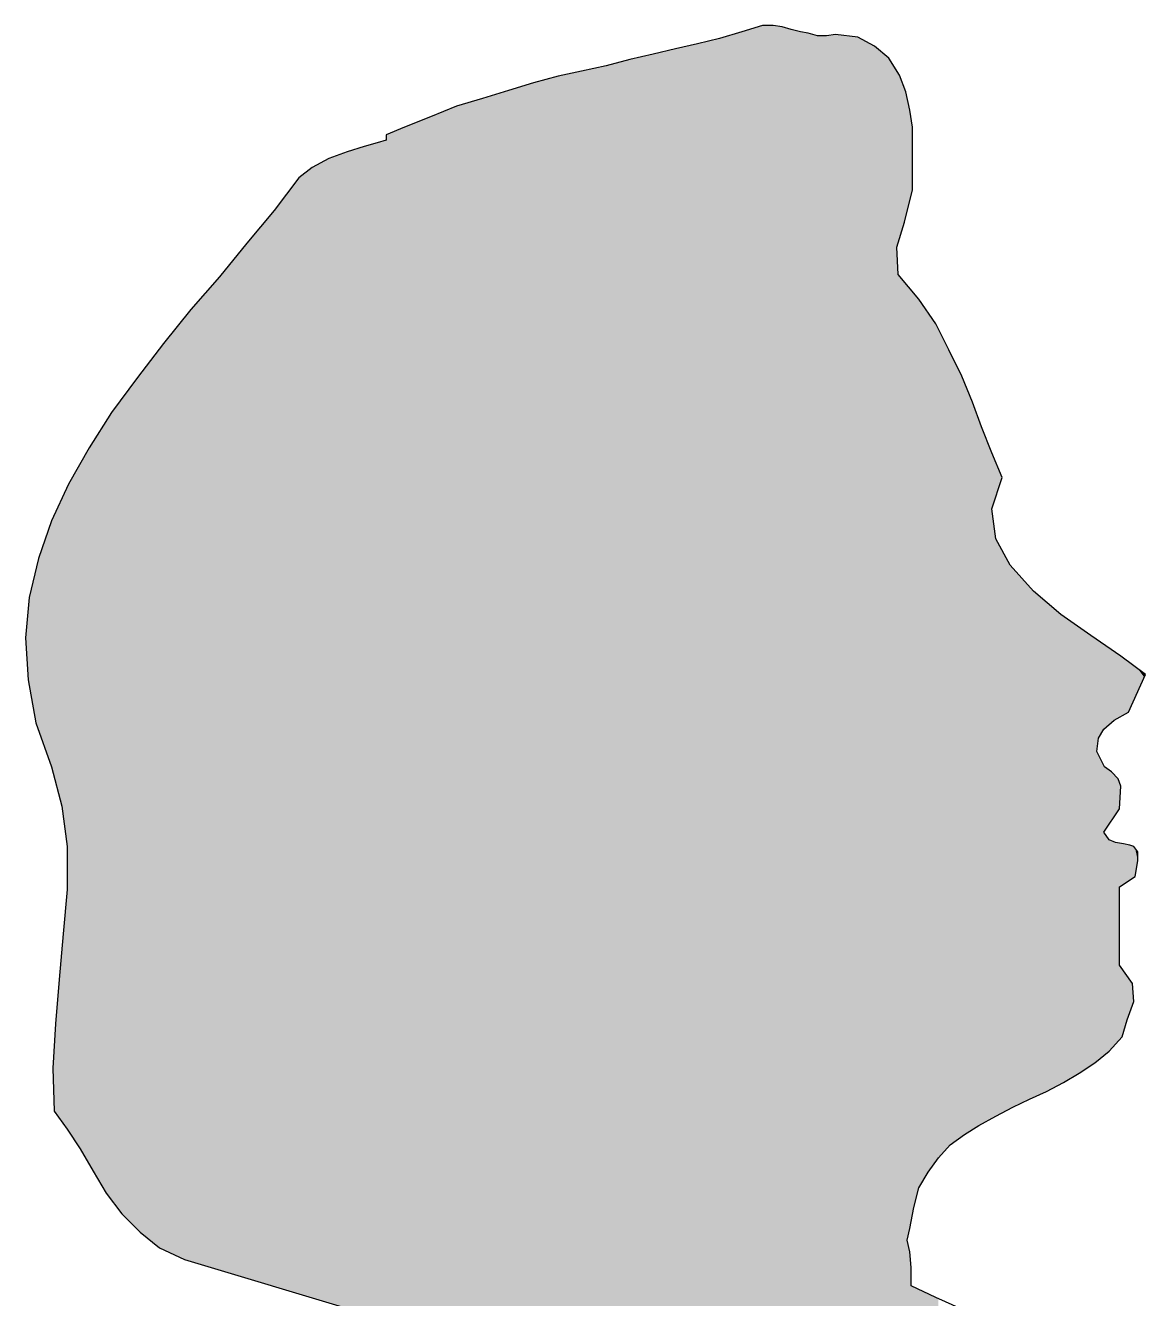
# Model space of a CAD drawing. Extents: x -37 to 71, y -8 to 172.
# Drawn here: x -26.48 to 0.57, y 122.1 to 152.83 of the extents above; entities that cross this region are included whole.
import ezdxf

# ---------------------------------------------------------------- set-up
doc = ezdxf.new("R2010")
doc.units = 0
doc.layers.get('0').update_dxf_attribs({"linetype": 'CONTINUOUS'})

# ---------------------------------------------------------------- blocks, each defined once
blk = doc.blocks.new('*U1')
for points in [[(-9.058, 23.572), (-9.185, 152.669), (-9.058, 152.709)], [(-8.964, 23.84), (-9.058, 152.709), (-8.964, 152.738)], [(-9.058, 23.572), (-9.058, 152.709), (-8.964, 23.84)], [(-8.838, 24.14), (-8.964, 152.738), (-8.838, 152.778)], [(-8.964, 23.84), (-8.964, 152.738), (-8.838, 24.14)], [(-8.681, 24.513), (-8.838, 152.778), (-8.681, 152.827)], [(-8.838, 24.14), (-8.838, 152.778), (-8.681, 24.513)], [(-8.681, 24.513), (-8.681, 152.827), (-8.65, 24.587)], [(-8.65, 24.587), (-8.681, 152.827), (-8.65, 152.827)], [(-8.65, 24.587), (-8.65, 152.827), (-8.429, 25.11)], [(-8.429, 25.11), (-8.65, 152.827), (-8.429, 152.827)], [(-8.429, 25.11), (-8.429, 152.827), (-8.272, 25.484)], [(-8.272, 25.484), (-8.429, 152.827), (-8.272, 152.804)], [(-8.272, 25.484), (-8.272, 152.804), (-8.209, 25.634)], [(-8.209, 25.634), (-8.272, 152.804), (-8.209, 152.794)], [(-8.209, 25.634), (-8.209, 152.794), (-7.989, 26.067)], [(-7.989, 26.067), (-8.209, 152.794), (-7.989, 152.733)], [(-7.989, 26.067), (-7.989, 152.733), (-7.864, 26.312)], [(-7.864, 26.312), (-7.989, 152.733), (-7.864, 152.697)], [(-10.128, 20.192), (-10.222, 152.394), (-10.128, 152.416)], [(-9.845, 21.172), (-10.128, 152.416), (-9.845, 152.482)], [(-10.128, 20.192), (-10.128, 152.416), (-9.845, 21.172)], [(-9.719, 21.61), (-9.845, 152.482), (-9.719, 152.512)], [(-9.845, 21.172), (-9.845, 152.482), (-9.719, 21.61)], [(-9.593, 22.048), (-9.719, 152.512), (-9.593, 152.549)], [(-9.719, 21.61), (-9.719, 152.512), (-9.593, 22.048)], [(-9.436, 22.496), (-9.593, 152.549), (-9.436, 152.596)], [(-9.593, 22.048), (-9.593, 152.549), (-9.436, 22.496)], [(-9.373, 22.676), (-9.436, 152.596), (-9.373, 152.614)], [(-9.436, 22.496), (-9.436, 152.596), (-9.373, 22.676)], [(-9.185, 23.212), (-9.373, 152.614), (-9.185, 152.669)], [(-9.373, 22.676), (-9.373, 152.614), (-9.185, 23.212)], [(-9.185, 23.212), (-9.185, 152.669), (-9.058, 23.572)], [(-7.864, 26.312), (-7.864, 152.697), (-7.768, 26.499)], [(-7.768, 26.499), (-7.864, 152.697), (-7.768, 152.669)], [(-7.768, 26.499), (-7.768, 152.669), (-7.707, 26.621)], [(-7.707, 26.621), (-7.768, 152.669), (-7.707, 152.659)], [(-7.707, 26.621), (-7.707, 152.659), (-7.58, 26.869)], [(-7.58, 26.869), (-7.707, 152.659), (-7.58, 152.637)], [(-7.58, 26.869), (-7.58, 152.637), (-7.486, 27.054)], [(-7.486, 27.054), (-7.58, 152.637), (-7.486, 152.611)], [(-7.486, 27.054), (-7.486, 152.611), (-7.36, 27.302)], [(-7.36, 27.302), (-7.486, 152.611), (-7.36, 152.575)], [(-7.36, 27.302), (-7.36, 152.575), (-7.329, 27.363)], [(-7.329, 27.363), (-7.36, 152.575), (-7.329, 152.575)], [(-7.329, 27.363), (-7.329, 152.575), (-7.14, 27.38)], [(-7.14, 27.38), (-7.329, 152.575), (-7.14, 152.575)], [(-7.109, 27.383), (-7.14, 152.575), (-7.109, 152.58)], [(-7.14, 27.38), (-7.14, 152.575), (-7.109, 27.383)], [(-6.982, 27.395), (-7.109, 152.58), (-6.982, 152.597)], [(-7.109, 27.383), (-7.109, 152.58), (-6.982, 27.395)], [(-6.919, 27.401), (-6.982, 152.597), (-6.919, 152.606)], [(-6.982, 27.395), (-6.982, 152.597), (-6.919, 27.401)], [(-6.919, 27.401), (-6.919, 152.606), (-6.731, 27.418)], [(-6.731, 27.418), (-6.919, 152.606), (-6.731, 152.584)], [(-6.731, 27.418), (-6.731, 152.584), (-6.637, 27.426)], [(-6.637, 27.426), (-6.731, 152.584), (-6.637, 152.573)], [(-6.637, 27.426), (-6.637, 152.573), (-6.511, 27.449)], [(-6.511, 27.449), (-6.637, 152.573), (-6.511, 152.558)], [(-6.511, 27.449), (-6.511, 152.558), (-6.385, 27.472)], [(-6.385, 27.472), (-6.511, 152.558), (-6.385, 152.543)], [(-6.385, 27.472), (-6.385, 152.543), (-6.354, 27.478)], [(-6.354, 27.478), (-6.385, 152.543), (-6.354, 152.526)], [(-6.354, 27.478), (-6.354, 152.526), (-6.291, 27.489)], [(-6.291, 27.489), (-6.354, 152.526), (-6.291, 152.492)], [(-6.291, 27.489), (-6.291, 152.492), (-5.976, 27.489)], [(-5.976, 27.489), (-6.291, 152.492), (-5.976, 152.323)], [(-11.417, 14.657), (-11.638, 152.065), (-11.417, 152.114)], [(-11.387, 14.797), (-11.417, 152.114), (-11.387, 152.121)], [(-11.417, 14.657), (-11.417, 152.114), (-11.387, 14.797)], [(-11.354, 14.944), (-11.387, 152.121), (-11.354, 152.128)], [(-11.387, 14.797), (-11.387, 152.121), (-11.354, 14.944)], [(-11.323, 15.084), (-11.354, 152.128), (-11.323, 152.135)], [(-11.354, 14.944), (-11.354, 152.128), (-11.323, 15.084)], [(-11.103, 16.085), (-11.323, 152.135), (-11.103, 152.186)], [(-11.323, 15.084), (-11.323, 152.135), (-11.103, 16.085)], [(-11.009, 16.512), (-11.103, 152.186), (-11.009, 152.208)], [(-11.103, 16.085), (-11.103, 152.186), (-11.009, 16.512)], [(-10.977, 16.658), (-11.009, 152.208), (-10.977, 152.216)], [(-11.009, 16.512), (-11.009, 152.208), (-10.977, 16.658)], [(-10.789, 17.51), (-10.977, 152.216), (-10.789, 152.26)], [(-10.977, 16.658), (-10.977, 152.216), (-10.789, 17.51)], [(-10.726, 17.796), (-10.789, 152.26), (-10.726, 152.275)], [(-10.789, 17.51), (-10.789, 152.26), (-10.726, 17.796)], [(-10.599, 18.368), (-10.726, 152.275), (-10.599, 152.304)], [(-10.726, 17.796), (-10.726, 152.275), (-10.599, 18.368)], [(-10.317, 19.46), (-10.599, 152.304), (-10.317, 152.371)], [(-10.599, 18.368), (-10.599, 152.304), (-10.317, 19.46)], [(-10.254, 19.704), (-10.317, 152.371), (-10.254, 152.386)], [(-10.317, 19.46), (-10.317, 152.371), (-10.254, 19.704)], [(-10.222, 19.828), (-10.254, 152.386), (-10.222, 152.394)], [(-10.254, 19.704), (-10.254, 152.386), (-10.222, 19.828)], [(-10.222, 19.828), (-10.222, 152.394), (-10.128, 20.192)], [(-5.976, 27.489), (-5.976, 152.323), (-5.945, 27.489)], [(-5.945, 27.489), (-5.976, 152.323), (-5.945, 152.298)], [(-5.945, 27.489), (-5.945, 152.298), (-5.913, 27.492)], [(-5.913, 27.492), (-5.945, 152.298), (-5.913, 152.271)], [(-5.913, 27.492), (-5.913, 152.271), (-5.725, 27.507)], [(-5.725, 27.507), (-5.913, 152.271), (-5.725, 152.118)], [(-5.725, 27.507), (-5.725, 152.118), (-5.631, 27.515)], [(-5.631, 27.515), (-5.725, 152.118), (-5.631, 152.041)], [(-12.644, 1.069), (-12.991, 151.738), (-12.644, 151.811)], [(-12.456, 1.445), (-12.644, 151.811), (-12.456, 151.851)], [(-12.644, 1.069), (-12.644, 151.811), (-12.456, 1.445)], [(-12.361, 1.635), (-12.456, 151.851), (-12.361, 151.878)], [(-12.456, 1.445), (-12.456, 151.851), (-12.361, 1.635)], [(-12.046, 1.509), (-12.361, 151.878), (-12.046, 151.965)], [(-12.361, 1.635), (-12.361, 151.878), (-12.046, 1.509)], [(-11.889, 1.452), (-12.046, 151.965), (-11.889, 152.008)], [(-12.046, 1.509), (-12.046, 151.965), (-11.889, 1.452)], [(-11.795, 1.418), (-11.889, 152.008), (-11.795, 152.029)], [(-11.889, 1.452), (-11.889, 152.008), (-11.795, 1.418)], [(-11.701, 13.287), (-11.795, 152.029), (-11.701, 152.05)], [(-11.795, 12.832), (-11.795, 152.029), (-11.701, 13.287)], [(-11.638, 13.592), (-11.701, 152.05), (-11.638, 152.065)], [(-11.701, 13.287), (-11.701, 152.05), (-11.638, 13.592)], [(-11.638, 13.592), (-11.638, 152.065), (-11.417, 14.657)], [(-5.631, 27.515), (-5.631, 152.041), (-5.568, 27.52)], [(-5.568, 27.52), (-5.631, 152.041), (-5.568, 151.938)], [(-5.568, 27.52), (-5.568, 151.938), (-5.441, 27.531)], [(-5.441, 27.531), (-5.568, 151.938), (-5.441, 151.733)], [(-13.777, 0.754), (-14.217, 151.443), (-13.777, 151.559)], [(-13.62, 0.73), (-13.777, 151.559), (-13.62, 151.6)], [(-13.777, 0.754), (-13.777, 151.559), (-13.62, 0.73)], [(-13.367, 0.692), (-13.62, 151.6), (-13.367, 151.656)], [(-13.62, 0.73), (-13.62, 151.6), (-13.367, 0.692)], [(-13.053, 0.771), (-13.367, 151.656), (-13.053, 151.725)], [(-13.367, 0.692), (-13.367, 151.656), (-13.053, 0.771)], [(-12.991, 0.786), (-13.053, 151.725), (-12.991, 151.738)], [(-13.053, 0.771), (-13.053, 151.725), (-12.991, 0.786)], [(-12.991, 0.786), (-12.991, 151.738), (-12.644, 1.069)], [(-5.441, 147.479), (-5.441, 151.733), (-5.41, 147.578)], [(-5.41, 147.578), (-5.441, 151.733), (-5.41, 151.683)], [(-5.41, 147.578), (-5.41, 151.683), (-5.378, 147.68)], [(-5.378, 147.68), (-5.41, 151.683), (-5.378, 151.631)], [(-5.378, 147.68), (-5.378, 151.631), (-5.284, 147.979)], [(-5.284, 147.979), (-5.378, 151.631), (-5.284, 151.386)], [(-15.067, 1.131), (-15.443, 151.065), (-15.067, 151.178)], [(-14.814, 1.06), (-15.067, 151.178), (-14.814, 151.253)], [(-15.067, 1.131), (-15.067, 151.178), (-14.814, 1.06)], [(-14.626, 1.006), (-14.814, 151.253), (-14.626, 151.313)], [(-14.814, 1.06), (-14.814, 151.253), (-14.626, 1.006)], [(-14.217, 0.88), (-14.626, 151.313), (-14.217, 151.443)], [(-14.626, 1.006), (-14.626, 151.313), (-14.217, 0.88)], [(-14.217, 0.88), (-14.217, 151.443), (-13.777, 0.754)], [(-5.284, 147.979), (-5.284, 151.386), (-5.253, 148.077)], [(-5.253, 148.077), (-5.284, 151.386), (-5.253, 151.306)], [(-5.253, 148.077), (-5.253, 151.306), (-5.221, 148.211)], [(-5.221, 148.211), (-5.253, 151.306), (-5.221, 151.222)], [(-5.221, 148.211), (-5.221, 151.222), (-5.19, 148.339)], [(-5.19, 148.339), (-5.221, 151.222), (-5.19, 151.078)], [(-16.073, 1.084), (-16.293, 150.788), (-16.073, 150.876)], [(-15.883, 1.069), (-16.073, 150.876), (-15.883, 150.933)], [(-16.073, 1.084), (-16.073, 150.876), (-15.883, 1.069)], [(-15.475, 1.1), (-15.883, 150.933), (-15.475, 151.056)], [(-15.883, 1.069), (-15.883, 150.933), (-15.475, 1.1)], [(-15.443, 1.103), (-15.475, 151.056), (-15.443, 151.065)], [(-15.475, 1.1), (-15.475, 151.056), (-15.443, 1.103)], [(-15.443, 1.103), (-15.443, 151.065), (-15.067, 1.131)], [(-5.19, 148.339), (-5.19, 151.078), (-5.127, 148.601)], [(-5.127, 148.601), (-5.19, 151.078), (-5.127, 150.782)], [(-16.796, 21.262), (-17.047, 150.487), (-16.796, 150.587)], [(-16.702, 1.172), (-16.796, 150.587), (-16.702, 150.625)], [(-16.796, 1.195), (-16.796, 150.587), (-16.702, 1.172)], [(-16.669, 1.164), (-16.702, 150.625), (-16.669, 150.637)], [(-16.702, 1.172), (-16.702, 150.625), (-16.669, 1.164)], [(-16.293, 1.1), (-16.669, 150.637), (-16.293, 150.788)], [(-16.669, 1.164), (-16.669, 150.637), (-16.293, 1.1)], [(-16.293, 1.1), (-16.293, 150.788), (-16.073, 1.084)], [(-5.127, 148.601), (-5.127, 150.782), (-5.096, 148.73)], [(-5.096, 148.73), (-5.127, 150.782), (-5.096, 150.582)], [(-5.096, 148.73), (-5.096, 150.582), (-5.064, 148.863)], [(-5.064, 148.863), (-5.096, 150.582), (-5.064, 150.373)], [(-17.582, 21.175), (-17.771, 150.184), (-17.582, 150.266)], [(-17.551, 21.199), (-17.582, 150.266), (-17.551, 150.279)], [(-17.582, 21.175), (-17.582, 150.266), (-17.551, 21.199)], [(-17.457, 21.269), (-17.551, 150.279), (-17.457, 150.319)], [(-17.551, 21.199), (-17.551, 150.279), (-17.457, 21.269)], [(-17.425, 21.293), (-17.457, 150.319), (-17.425, 150.333)], [(-17.457, 21.269), (-17.457, 150.319), (-17.425, 21.293)], [(-17.33, 21.364), (-17.425, 150.333), (-17.33, 150.373)], [(-17.425, 21.293), (-17.425, 150.333), (-17.33, 21.364)], [(-17.3, 21.387), (-17.33, 150.373), (-17.3, 150.386)], [(-17.33, 21.364), (-17.33, 150.373), (-17.3, 21.387)], [(-17.204, 21.459), (-17.3, 150.386), (-17.204, 150.424)], [(-17.3, 21.387), (-17.3, 150.386), (-17.204, 21.459)], [(-17.173, 21.482), (-17.204, 150.424), (-17.173, 150.436)], [(-17.204, 21.459), (-17.204, 150.424), (-17.173, 21.482)], [(-17.047, 21.408), (-17.173, 150.436), (-17.047, 150.487)], [(-17.173, 21.482), (-17.173, 150.436), (-17.047, 21.408)], [(-17.047, 21.408), (-17.047, 150.487), (-16.796, 21.262)], [(-17.991, 20.858), (-18.18, 149.939), (-17.991, 149.996)], [(-17.928, 20.915), (-17.991, 149.996), (-17.928, 150.014)], [(-17.991, 20.858), (-17.991, 149.996), (-17.928, 20.915)], [(-17.865, 20.963), (-17.928, 150.014), (-17.865, 150.032)], [(-17.928, 20.915), (-17.928, 150.014), (-17.865, 20.963)], [(-17.802, 21.01), (-17.865, 150.032), (-17.802, 150.05)], [(-17.865, 20.963), (-17.865, 150.032), (-17.802, 21.01)], [(-17.771, 21.033), (-17.802, 150.05), (-17.771, 150.059)], [(-17.802, 21.01), (-17.802, 150.05), (-17.771, 21.033)], [(-17.771, 21.033), (-17.771, 150.184), (-17.582, 21.175)], [(-19.092, 121.98), (-19.155, 149.618), (-19.092, 149.641)], [(-19.029, 121.961), (-19.092, 149.641), (-19.029, 149.663)], [(-19.092, 121.98), (-19.092, 149.641), (-19.029, 121.961)], [(-18.998, 121.952), (-19.029, 149.663), (-18.998, 149.674)], [(-19.029, 121.961), (-19.029, 149.663), (-18.998, 121.952)], [(-18.966, 121.942), (-18.998, 149.674), (-18.966, 149.686)], [(-18.998, 121.952), (-18.998, 149.674), (-18.966, 121.942)], [(-18.747, 121.877), (-18.966, 149.686), (-18.747, 149.764)], [(-18.966, 121.942), (-18.966, 149.686), (-18.747, 121.877)], [(-18.74, 121.875), (-18.747, 149.764), (-18.74, 149.766)], [(-18.747, 121.877), (-18.747, 149.764), (-18.74, 121.875)], [(-18.714, 121.867), (-18.74, 149.766), (-18.714, 149.775)], [(-18.74, 121.875), (-18.74, 149.766), (-18.714, 121.867)], [(-18.683, 121.858), (-18.714, 149.775), (-18.683, 149.785)], [(-18.714, 121.867), (-18.714, 149.775), (-18.683, 121.858)], [(-18.62, 121.839), (-18.683, 149.785), (-18.62, 149.805)], [(-18.683, 121.858), (-18.683, 149.785), (-18.62, 121.839)], [(-18.431, 121.783), (-18.62, 149.805), (-18.431, 149.863)], [(-18.62, 121.839), (-18.62, 149.805), (-18.431, 121.783)], [(-18.4, 84.103), (-18.431, 149.863), (-18.4, 149.873)], [(-18.431, 84.118), (-18.431, 149.863), (-18.4, 84.103)], [(-18.306, 20.572), (-18.4, 149.873), (-18.306, 149.902)], [(-18.4, 20.486), (-18.4, 149.873), (-18.306, 20.572)], [(-18.274, 20.601), (-18.306, 149.902), (-18.274, 149.911)], [(-18.306, 20.572), (-18.306, 149.902), (-18.274, 20.601)], [(-18.18, 20.686), (-18.274, 149.911), (-18.18, 149.939)], [(-18.274, 20.601), (-18.274, 149.911), (-18.18, 20.686)], [(-18.18, 20.686), (-18.18, 149.939), (-17.991, 20.858)], [(-19.627, 122.14), (-19.69, 149.297), (-19.627, 149.347)], [(-19.596, 122.13), (-19.627, 149.347), (-19.596, 149.372)], [(-19.627, 122.14), (-19.627, 149.347), (-19.596, 122.13)], [(-19.563, 122.121), (-19.596, 149.372), (-19.563, 149.398)], [(-19.596, 122.13), (-19.596, 149.372), (-19.563, 122.121)], [(-19.533, 122.112), (-19.563, 149.398), (-19.533, 149.415)], [(-19.563, 122.121), (-19.563, 149.398), (-19.533, 122.112)], [(-19.5, 122.102), (-19.533, 149.415), (-19.5, 149.432)], [(-19.533, 122.112), (-19.533, 149.415), (-19.5, 122.102)], [(-19.469, 122.093), (-19.5, 149.432), (-19.469, 149.449)], [(-19.5, 122.102), (-19.5, 149.432), (-19.469, 122.093)], [(-19.406, 122.074), (-19.469, 149.449), (-19.406, 149.483)], [(-19.469, 122.093), (-19.469, 149.449), (-19.406, 122.074)], [(-19.375, 122.065), (-19.406, 149.483), (-19.375, 149.499)], [(-19.406, 122.074), (-19.406, 149.483), (-19.375, 122.065)], [(-19.343, 122.055), (-19.375, 149.499), (-19.343, 149.517)], [(-19.375, 122.065), (-19.375, 149.499), (-19.343, 122.055)], [(-19.281, 122.037), (-19.343, 149.517), (-19.281, 149.55)], [(-19.343, 122.055), (-19.343, 149.517), (-19.281, 122.037)], [(-19.249, 122.027), (-19.281, 149.55), (-19.249, 149.568)], [(-19.281, 122.037), (-19.281, 149.55), (-19.249, 122.027)], [(-19.155, 121.999), (-19.249, 149.568), (-19.155, 149.618)], [(-19.249, 122.027), (-19.249, 149.568), (-19.155, 121.999)], [(-19.155, 121.999), (-19.155, 149.618), (-19.092, 121.98)], [(-19.973, 122.243), (-20.004, 148.981), (-19.973, 149.021)], [(-19.941, 122.234), (-19.973, 149.021), (-19.941, 149.064)], [(-19.973, 122.243), (-19.973, 149.021), (-19.941, 122.234)], [(-19.91, 122.224), (-19.941, 149.064), (-19.91, 149.104)], [(-19.941, 122.234), (-19.941, 149.064), (-19.91, 122.224)], [(-19.878, 122.215), (-19.91, 149.104), (-19.878, 149.147)], [(-19.91, 122.224), (-19.91, 149.104), (-19.878, 122.215)], [(-19.847, 122.205), (-19.878, 149.147), (-19.847, 149.171)], [(-19.878, 122.215), (-19.878, 149.147), (-19.847, 122.205)], [(-19.815, 122.196), (-19.847, 149.171), (-19.815, 149.197)], [(-19.847, 122.205), (-19.847, 149.171), (-19.815, 122.196)], [(-19.784, 122.187), (-19.815, 149.197), (-19.784, 149.222)], [(-19.815, 122.196), (-19.815, 149.197), (-19.784, 122.187)], [(-19.753, 122.177), (-19.784, 149.222), (-19.753, 149.247)], [(-19.784, 122.187), (-19.784, 149.222), (-19.753, 122.177)], [(-19.69, 122.159), (-19.753, 149.247), (-19.69, 149.297)], [(-19.753, 122.177), (-19.753, 149.247), (-19.69, 122.159)], [(-19.69, 122.159), (-19.69, 149.297), (-19.627, 122.14)], [(-20.161, 122.299), (-20.255, 148.65), (-20.161, 148.774)], [(-20.098, 122.281), (-20.161, 148.774), (-20.098, 148.857)], [(-20.161, 122.299), (-20.161, 148.774), (-20.098, 122.281)], [(-20.035, 122.262), (-20.098, 148.857), (-20.035, 148.94)], [(-20.098, 122.281), (-20.098, 148.857), (-20.035, 122.262)], [(-20.004, 122.252), (-20.035, 148.94), (-20.004, 148.981)], [(-20.035, 122.262), (-20.035, 148.94), (-20.004, 122.252)], [(-20.004, 122.252), (-20.004, 148.981), (-19.973, 122.243)], [(-20.288, 122.337), (-20.476, 148.361), (-20.288, 148.608)], [(-20.255, 122.327), (-20.288, 148.608), (-20.255, 148.65)], [(-20.288, 122.337), (-20.288, 148.608), (-20.255, 122.327)], [(-20.255, 122.327), (-20.255, 148.65), (-20.161, 122.299)], [(-20.665, 122.45), (-20.947, 147.799), (-20.665, 148.135)], [(-20.633, 122.44), (-20.665, 148.135), (-20.633, 148.173)], [(-20.665, 122.45), (-20.665, 148.135), (-20.633, 122.44)], [(-20.602, 122.431), (-20.633, 148.173), (-20.602, 148.21)], [(-20.633, 122.44), (-20.633, 148.173), (-20.602, 122.431)], [(-20.57, 122.421), (-20.602, 148.21), (-20.57, 148.249)], [(-20.602, 122.431), (-20.602, 148.21), (-20.57, 122.421)], [(-20.476, 122.393), (-20.57, 148.249), (-20.476, 148.361)], [(-20.57, 122.421), (-20.57, 148.249), (-20.476, 122.393)], [(-20.476, 122.393), (-20.476, 148.361), (-20.288, 122.337)], [(-20.947, 122.534), (-21.105, 147.612), (-20.947, 147.799)], [(-20.947, 122.534), (-20.947, 147.799), (-20.665, 122.45)], [(-21.2, 122.61), (-21.262, 147.419), (-21.2, 147.495)], [(-21.137, 122.591), (-21.2, 147.495), (-21.137, 147.573)], [(-21.2, 122.61), (-21.2, 147.495), (-21.137, 122.591)], [(-21.105, 122.581), (-21.137, 147.573), (-21.105, 147.612)], [(-21.137, 122.591), (-21.137, 147.573), (-21.105, 122.581)], [(-21.105, 122.581), (-21.105, 147.612), (-20.947, 122.534)], [(-21.419, 122.675), (-21.514, 147.106), (-21.419, 147.224)], [(-21.388, 122.666), (-21.419, 147.224), (-21.388, 147.262)], [(-21.419, 122.675), (-21.419, 147.224), (-21.388, 122.666)], [(-21.294, 122.638), (-21.388, 147.262), (-21.294, 147.379)], [(-21.388, 122.666), (-21.388, 147.262), (-21.294, 122.638)], [(-21.262, 122.628), (-21.294, 147.379), (-21.262, 147.419)], [(-21.294, 122.638), (-21.294, 147.379), (-21.262, 122.628)], [(-21.262, 122.628), (-21.262, 147.419), (-21.2, 122.61)], [(-5.441, 27.531), (-5.441, 147.479), (-5.41, 27.533)], [(-5.41, 27.533), (-5.441, 147.479), (-5.41, 146.818)], [(-21.671, 122.75), (-21.796, 146.756), (-21.671, 146.911)], [(-21.608, 122.732), (-21.671, 146.911), (-21.608, 146.989)], [(-21.671, 122.75), (-21.671, 146.911), (-21.608, 122.732)], [(-21.576, 122.722), (-21.608, 146.989), (-21.576, 147.029)], [(-21.608, 122.732), (-21.608, 146.989), (-21.576, 122.722)], [(-21.514, 122.703), (-21.576, 147.029), (-21.514, 147.106)], [(-21.576, 122.722), (-21.576, 147.029), (-21.514, 122.703)], [(-21.514, 122.703), (-21.514, 147.106), (-21.419, 122.675)], [(-21.954, 122.835), (-22.017, 146.506), (-21.954, 146.578)], [(-21.923, 122.825), (-21.954, 146.578), (-21.923, 146.613)], [(-21.954, 122.835), (-21.954, 146.578), (-21.923, 122.825)], [(-21.892, 122.816), (-21.923, 146.613), (-21.892, 146.648)], [(-21.923, 122.825), (-21.923, 146.613), (-21.892, 122.816)], [(-21.86, 122.807), (-21.892, 146.648), (-21.86, 146.685)], [(-21.892, 122.816), (-21.892, 146.648), (-21.86, 122.807)], [(-21.829, 122.797), (-21.86, 146.685), (-21.829, 146.72)], [(-21.86, 122.807), (-21.86, 146.685), (-21.829, 122.797)], [(-21.796, 122.788), (-21.829, 146.72), (-21.796, 146.756)], [(-21.829, 122.797), (-21.829, 146.72), (-21.796, 122.788)], [(-21.796, 122.788), (-21.796, 146.756), (-21.671, 122.75)], [(-5.41, 27.533), (-5.41, 146.818), (-5.378, 27.536)], [(-5.378, 27.536), (-5.41, 146.818), (-5.378, 146.78)], [(-5.378, 27.536), (-5.378, 146.78), (-5.284, 27.544)], [(-5.284, 27.544), (-5.378, 146.78), (-5.284, 146.669)], [(-5.284, 27.544), (-5.284, 146.669), (-5.253, 27.547)], [(-5.253, 27.547), (-5.284, 146.669), (-5.253, 146.632)], [(-5.253, 27.547), (-5.253, 146.632), (-5.221, 27.55)], [(-5.221, 27.55), (-5.253, 146.632), (-5.221, 146.594)], [(-5.221, 27.55), (-5.221, 146.594), (-5.19, 27.552)], [(-5.19, 27.552), (-5.221, 146.594), (-5.19, 146.557)], [(-22.174, 122.901), (-22.268, 146.22), (-22.174, 146.327)], [(-22.08, 122.872), (-22.174, 146.327), (-22.08, 146.434)], [(-22.174, 122.901), (-22.174, 146.327), (-22.08, 122.872)], [(-22.049, 122.863), (-22.08, 146.434), (-22.049, 146.469)], [(-22.08, 122.872), (-22.08, 146.434), (-22.049, 122.863)], [(-22.017, 122.854), (-22.049, 146.469), (-22.017, 146.506)], [(-22.049, 122.863), (-22.049, 146.469), (-22.017, 122.854)], [(-22.017, 122.854), (-22.017, 146.506), (-21.954, 122.835)], [(-5.19, 123.513), (-5.19, 146.557), (-5.127, 123.795)], [(-5.127, 123.795), (-5.19, 146.557), (-5.127, 146.483)], [(-5.127, 123.795), (-5.127, 146.483), (-5.096, 123.961)], [(-5.096, 123.961), (-5.127, 146.483), (-5.096, 146.446)], [(-5.096, 123.961), (-5.096, 146.446), (-5.064, 124.133)], [(-5.064, 124.133), (-5.096, 146.446), (-5.064, 146.408)], [(-5.064, 124.133), (-5.064, 146.408), (-5.033, 124.299)], [(-5.033, 124.299), (-5.064, 146.408), (-5.033, 146.371)], [(-5.033, 124.299), (-5.033, 146.371), (-4.907, 124.771)], [(-4.907, 124.771), (-5.033, 146.371), (-4.907, 146.222)], [(-22.488, 122.994), (-22.552, 145.891), (-22.488, 145.969)], [(-22.457, 122.985), (-22.488, 145.969), (-22.457, 146.004)], [(-22.488, 122.994), (-22.488, 145.969), (-22.457, 122.985)], [(-22.427, 122.976), (-22.457, 146.004), (-22.427, 146.04)], [(-22.457, 122.985), (-22.457, 146.004), (-22.427, 122.976)], [(-22.394, 122.966), (-22.427, 146.04), (-22.394, 146.076)], [(-22.427, 122.976), (-22.427, 146.04), (-22.394, 122.966)], [(-22.363, 122.957), (-22.394, 146.076), (-22.363, 146.111)], [(-22.394, 122.966), (-22.394, 146.076), (-22.363, 122.957)], [(-22.3, 122.938), (-22.363, 146.111), (-22.3, 146.183)], [(-22.363, 122.957), (-22.363, 146.111), (-22.3, 122.938)], [(-22.268, 122.929), (-22.3, 146.183), (-22.268, 146.22)], [(-22.3, 122.938), (-22.3, 146.183), (-22.268, 122.929)], [(-22.268, 122.929), (-22.268, 146.22), (-22.174, 122.901)], [(-4.907, 124.771), (-4.907, 146.222), (-4.844, 124.879)], [(-4.844, 124.879), (-4.907, 146.222), (-4.844, 146.129)], [(-4.844, 124.879), (-4.844, 146.129), (-4.686, 125.148)], [(-4.686, 125.148), (-4.844, 146.129), (-4.686, 145.899)], [(-22.741, 123.086), (-22.803, 145.581), (-22.741, 145.657)], [(-22.646, 123.041), (-22.741, 145.657), (-22.646, 145.775)], [(-22.741, 123.086), (-22.741, 145.657), (-22.646, 123.041)], [(-22.552, 123.013), (-22.646, 145.775), (-22.552, 145.891)], [(-22.646, 123.041), (-22.646, 145.775), (-22.552, 123.013)], [(-22.552, 123.013), (-22.552, 145.891), (-22.488, 122.994)], [(-4.686, 125.148), (-4.686, 145.899), (-4.529, 125.365)], [(-4.529, 125.365), (-4.686, 145.899), (-4.529, 145.669)], [(-4.529, 125.365), (-4.529, 145.669), (-4.498, 125.408)], [(-4.498, 125.408), (-4.529, 145.669), (-4.498, 145.624)], [(-22.992, 123.205), (-23.023, 145.308), (-22.992, 145.347)], [(-22.898, 123.161), (-22.992, 145.347), (-22.898, 145.463)], [(-22.992, 123.205), (-22.992, 145.347), (-22.898, 123.161)], [(-22.835, 123.131), (-22.898, 145.463), (-22.835, 145.541)], [(-22.898, 123.161), (-22.898, 145.463), (-22.835, 123.131)], [(-22.803, 123.116), (-22.835, 145.541), (-22.803, 145.581)], [(-22.835, 123.131), (-22.835, 145.541), (-22.803, 123.116)], [(-22.803, 123.116), (-22.803, 145.581), (-22.741, 123.086)], [(-4.498, 125.408), (-4.498, 145.624), (-4.466, 125.452)], [(-4.466, 125.452), (-4.498, 145.624), (-4.466, 145.56)], [(-4.466, 125.452), (-4.466, 145.56), (-4.435, 125.495)], [(-4.435, 125.495), (-4.466, 145.56), (-4.435, 145.498)], [(-4.435, 125.495), (-4.435, 145.498), (-4.184, 125.773)], [(-4.184, 125.773), (-4.435, 145.498), (-4.184, 144.995)], [(-23.243, 123.324), (-23.276, 144.988), (-23.243, 145.03)], [(-23.18, 123.294), (-23.243, 145.03), (-23.18, 145.112)], [(-23.243, 123.324), (-23.243, 145.03), (-23.18, 123.294)], [(-23.149, 123.279), (-23.18, 145.112), (-23.149, 145.152)], [(-23.18, 123.294), (-23.18, 145.112), (-23.149, 123.279)], [(-23.118, 123.265), (-23.149, 145.152), (-23.118, 145.191)], [(-23.149, 123.279), (-23.149, 145.152), (-23.118, 123.265)], [(-23.023, 123.22), (-23.118, 145.191), (-23.023, 145.308)], [(-23.118, 123.265), (-23.118, 145.191), (-23.023, 123.22)], [(-23.023, 123.22), (-23.023, 145.308), (-22.992, 123.205)], [(-23.464, 123.5), (-23.527, 144.661), (-23.464, 144.743)], [(-23.401, 123.449), (-23.464, 144.743), (-23.401, 144.825)], [(-23.464, 123.5), (-23.464, 144.743), (-23.401, 123.449)], [(-23.338, 123.399), (-23.401, 144.825), (-23.338, 144.907)], [(-23.401, 123.449), (-23.401, 144.825), (-23.338, 123.399)], [(-23.307, 123.374), (-23.338, 144.907), (-23.307, 144.948)], [(-23.338, 123.399), (-23.338, 144.907), (-23.307, 123.374)], [(-23.276, 123.349), (-23.307, 144.948), (-23.276, 144.988)], [(-23.307, 123.374), (-23.307, 144.948), (-23.276, 123.349)], [(-23.276, 123.349), (-23.276, 144.988), (-23.243, 123.324)], [(-4.184, 125.773), (-4.184, 144.995), (-4.152, 125.809)], [(-4.152, 125.809), (-4.184, 144.995), (-4.152, 144.931)], [(-4.152, 125.809), (-4.152, 144.931), (-4.058, 125.878)], [(-4.058, 125.878), (-4.152, 144.931), (-4.058, 144.743)], [(-4.058, 125.878), (-4.058, 144.743), (-4.027, 125.9)], [(-4.027, 125.9), (-4.058, 144.743), (-4.027, 144.681)], [(-23.715, 123.701), (-23.778, 144.334), (-23.715, 144.416)], [(-23.684, 123.676), (-23.715, 144.416), (-23.684, 144.456)], [(-23.715, 123.701), (-23.715, 144.416), (-23.684, 123.676)], [(-23.621, 123.626), (-23.684, 144.456), (-23.621, 144.539)], [(-23.684, 123.676), (-23.684, 144.456), (-23.621, 123.626)], [(-23.558, 123.575), (-23.621, 144.539), (-23.558, 144.621)], [(-23.621, 123.626), (-23.621, 144.539), (-23.558, 123.575)], [(-23.527, 123.551), (-23.558, 144.621), (-23.527, 144.661)], [(-23.558, 123.575), (-23.558, 144.621), (-23.527, 123.551)], [(-23.527, 123.551), (-23.527, 144.661), (-23.464, 123.5)], [(-4.027, 125.9), (-4.027, 144.681), (-3.931, 125.969)], [(-3.931, 125.969), (-4.027, 144.681), (-3.931, 144.49)], [(-3.931, 125.969), (-3.931, 144.49), (-3.869, 126.014)], [(-3.869, 126.014), (-3.931, 144.49), (-3.869, 144.366)], [(-23.935, 123.921), (-24.062, 143.951), (-23.935, 144.122)], [(-23.904, 123.891), (-23.935, 144.122), (-23.904, 144.164)], [(-23.935, 123.921), (-23.935, 144.122), (-23.904, 123.891)], [(-23.872, 123.858), (-23.904, 144.164), (-23.872, 144.207)], [(-23.904, 123.891), (-23.904, 144.164), (-23.872, 123.858)], [(-23.81, 123.796), (-23.872, 144.207), (-23.81, 144.291)], [(-23.872, 123.858), (-23.872, 144.207), (-23.81, 123.796)], [(-23.778, 123.764), (-23.81, 144.291), (-23.778, 144.334)], [(-23.81, 123.796), (-23.81, 144.291), (-23.778, 123.764)], [(-23.778, 123.764), (-23.778, 144.334), (-23.715, 123.701)], [(-3.869, 126.014), (-3.869, 144.366), (-3.806, 126.06)], [(-3.806, 126.06), (-3.869, 144.366), (-3.806, 144.209)], [(-3.806, 126.06), (-3.806, 144.209), (-3.68, 126.141)], [(-3.68, 126.141), (-3.806, 144.209), (-3.68, 143.894)], [(-24.156, 124.142), (-24.313, 143.612), (-24.156, 143.824)], [(-24.125, 124.111), (-24.156, 143.824), (-24.125, 143.866)], [(-24.156, 124.142), (-24.156, 143.824), (-24.125, 124.111)], [(-24.062, 124.048), (-24.125, 143.866), (-24.062, 143.951)], [(-24.125, 124.111), (-24.125, 143.866), (-24.062, 124.048)], [(-24.062, 124.048), (-24.062, 143.951), (-23.935, 123.921)], [(-3.68, 126.141), (-3.68, 143.894), (-3.617, 126.181)], [(-3.617, 126.181), (-3.68, 143.894), (-3.617, 143.736)], [(-24.313, 124.351), (-24.407, 143.485), (-24.313, 143.612)], [(-24.313, 124.351), (-24.313, 143.612), (-24.156, 124.142)], [(-3.617, 126.181), (-3.617, 143.736), (-3.46, 126.281)], [(-3.46, 126.281), (-3.617, 143.736), (-3.46, 143.311)], [(-24.533, 124.644), (-24.66, 143.084), (-24.533, 143.284)], [(-24.502, 124.603), (-24.533, 143.284), (-24.502, 143.334)], [(-24.533, 124.644), (-24.533, 143.284), (-24.502, 124.603)], [(-24.407, 124.476), (-24.502, 143.334), (-24.407, 143.485)], [(-24.502, 124.603), (-24.502, 143.334), (-24.407, 124.476)], [(-24.407, 124.476), (-24.407, 143.485), (-24.313, 124.351)], [(-3.46, 126.281), (-3.46, 143.311), (-3.397, 126.315)], [(-3.397, 126.315), (-3.46, 143.311), (-3.397, 143.14)], [(-24.66, 124.859), (-24.848, 142.785), (-24.66, 143.084)], [(-24.66, 124.859), (-24.66, 143.084), (-24.533, 124.644)], [(-3.397, 126.315), (-3.397, 143.14), (-3.366, 126.331)], [(-3.366, 126.331), (-3.397, 143.14), (-3.366, 143.062)], [(-3.366, 126.331), (-3.366, 143.062), (-3.272, 126.382)], [(-3.272, 126.382), (-3.366, 143.062), (-3.272, 142.826)], [(-24.974, 125.394), (-25.005, 142.525), (-24.974, 142.58)], [(-24.942, 125.339), (-24.974, 142.58), (-24.942, 142.636)], [(-24.974, 125.394), (-24.974, 142.58), (-24.942, 125.339)], [(-24.911, 125.286), (-24.942, 142.636), (-24.911, 142.685)], [(-24.942, 125.339), (-24.942, 142.636), (-24.911, 125.286)], [(-24.879, 125.232), (-24.911, 142.685), (-24.879, 142.736)], [(-24.911, 125.286), (-24.911, 142.685), (-24.879, 125.232)], [(-24.848, 125.179), (-24.879, 142.736), (-24.848, 142.785)], [(-24.879, 125.232), (-24.879, 142.736), (-24.848, 125.179)], [(-24.848, 125.179), (-24.848, 142.785), (-24.66, 124.859)], [(-3.272, 126.382), (-3.272, 142.826), (-3.208, 126.416)], [(-3.208, 126.416), (-3.272, 142.826), (-3.208, 142.668)], [(-3.208, 126.416), (-3.208, 142.668), (-3.145, 126.45)], [(-3.145, 126.45), (-3.208, 142.668), (-3.145, 142.51)], [(-25.005, 125.446), (-25.162, 142.25), (-25.005, 142.525)], [(-25.005, 125.446), (-25.005, 142.525), (-24.974, 125.394)], [(-3.145, 141.158), (-3.145, 142.51), (-3.051, 141.441)], [(-3.051, 141.441), (-3.145, 142.51), (-3.051, 142.286)], [(-3.051, 141.441), (-3.051, 142.286), (-2.894, 141.913)], [(-25.319, 125.95), (-25.446, 141.754), (-25.319, 141.975)], [(-25.225, 125.809), (-25.319, 141.975), (-25.225, 142.14)], [(-25.319, 125.95), (-25.319, 141.975), (-25.225, 125.809)], [(-25.162, 125.714), (-25.225, 142.14), (-25.162, 142.25)], [(-25.225, 125.809), (-25.225, 142.14), (-25.162, 125.714)], [(-25.162, 125.714), (-25.162, 142.25), (-25.005, 125.446)], [(-25.476, 133.011), (-25.572, 141.482), (-25.476, 141.688)], [(-25.446, 126.14), (-25.476, 141.688), (-25.446, 141.754)], [(-25.476, 126.187), (-25.476, 141.688), (-25.446, 126.14)], [(-25.446, 126.14), (-25.446, 141.754), (-25.319, 125.95)], [(-25.634, 134.102), (-25.666, 141.28), (-25.634, 141.349)], [(-25.603, 133.986), (-25.634, 141.349), (-25.603, 141.416)], [(-25.634, 134.102), (-25.634, 141.349), (-25.603, 133.986)], [(-25.572, 133.747), (-25.603, 141.416), (-25.572, 141.482)], [(-25.603, 133.986), (-25.603, 141.416), (-25.572, 133.747)], [(-25.572, 133.747), (-25.572, 141.482), (-25.476, 133.011)], [(-25.76, 134.577), (-25.791, 141.01), (-25.76, 141.077)], [(-25.697, 134.34), (-25.76, 141.077), (-25.697, 141.213)], [(-25.76, 134.577), (-25.76, 141.077), (-25.697, 134.34)], [(-25.666, 134.223), (-25.697, 141.213), (-25.666, 141.28)], [(-25.697, 134.34), (-25.697, 141.213), (-25.666, 134.223)], [(-25.666, 134.223), (-25.666, 141.28), (-25.634, 134.102)], [(-3.145, 126.45), (-3.145, 141.158), (-3.051, 126.501)], [(-3.051, 126.501), (-3.145, 141.158), (-3.051, 140.434)], [(-25.854, 134.93), (-25.948, 140.601), (-25.854, 140.874)], [(-25.823, 134.814), (-25.854, 140.874), (-25.823, 140.941)], [(-25.854, 134.93), (-25.854, 140.874), (-25.823, 134.814)], [(-25.791, 134.693), (-25.823, 140.941), (-25.791, 141.01)], [(-25.823, 134.814), (-25.823, 140.941), (-25.791, 134.693)], [(-25.791, 134.693), (-25.791, 141.01), (-25.76, 134.577)], [(-25.98, 135.288), (-26.043, 140.325), (-25.98, 140.508)], [(-25.948, 135.197), (-25.98, 140.508), (-25.948, 140.601)], [(-25.98, 135.288), (-25.98, 140.508), (-25.948, 135.197)], [(-25.948, 135.197), (-25.948, 140.601), (-25.854, 134.93)], [(-3.051, 126.501), (-3.051, 140.434), (-2.894, 126.585)], [(-2.894, 126.585), (-3.051, 140.434), (-2.894, 140.149)], [(-26.043, 135.466), (-26.137, 140.052), (-26.043, 140.325)], [(-26.043, 135.466), (-26.043, 140.325), (-25.98, 135.288)], [(-2.894, 126.585), (-2.894, 140.149), (-2.862, 126.603)], [(-2.862, 126.603), (-2.894, 140.149), (-2.862, 140.09)], [(-26.201, 135.911), (-26.232, 139.692), (-26.201, 139.824)], [(-26.168, 135.82), (-26.201, 139.824), (-26.168, 139.962)], [(-26.201, 135.911), (-26.201, 139.824), (-26.168, 135.82)], [(-26.137, 135.733), (-26.168, 139.962), (-26.137, 140.052)], [(-26.168, 135.82), (-26.168, 139.962), (-26.137, 135.733)], [(-26.137, 135.733), (-26.137, 140.052), (-26.043, 135.466)], [(-2.862, 126.603), (-2.862, 140.09), (-2.768, 126.653)], [(-2.768, 126.653), (-2.862, 140.09), (-2.768, 139.919)], [(-2.768, 126.653), (-2.768, 139.919), (-2.705, 126.687)], [(-2.705, 126.687), (-2.768, 139.919), (-2.705, 139.805)], [(-2.705, 126.687), (-2.705, 139.805), (-2.643, 126.72)], [(-2.643, 126.72), (-2.705, 139.805), (-2.643, 139.736)], [(-26.232, 135.999), (-26.389, 139.019), (-26.232, 139.692)], [(-26.232, 135.999), (-26.232, 139.692), (-26.201, 135.911)], [(-2.643, 126.72), (-2.643, 139.736), (-2.547, 126.764)], [(-2.547, 126.764), (-2.643, 139.736), (-2.547, 139.63)], [(-2.547, 126.764), (-2.547, 139.63), (-2.453, 126.808)], [(-2.453, 126.808), (-2.547, 139.63), (-2.453, 139.526)], [(-2.453, 126.808), (-2.453, 139.526), (-2.233, 126.91)], [(-2.233, 126.91), (-2.453, 139.526), (-2.233, 139.281)], [(-2.233, 126.91), (-2.233, 139.281), (-2.202, 126.924)], [(-2.202, 126.924), (-2.233, 139.281), (-2.202, 139.246)], [(-2.202, 126.924), (-2.202, 139.246), (-2.139, 126.953)], [(-2.139, 126.953), (-2.202, 139.246), (-2.139, 139.176)], [(-26.389, 136.861), (-26.421, 138.685), (-26.389, 139.019)], [(-26.389, 136.861), (-26.389, 139.019), (-26.232, 135.999)], [(-2.139, 126.953), (-2.139, 139.176), (-2.108, 126.967)], [(-2.108, 126.967), (-2.139, 139.176), (-2.108, 139.15)], [(-2.108, 126.967), (-2.108, 139.15), (-2.013, 127.011)], [(-2.013, 127.011), (-2.108, 139.15), (-2.013, 139.068)], [(-2.013, 127.011), (-2.013, 139.068), (-1.825, 127.098)], [(-1.825, 127.098), (-2.013, 139.068), (-1.825, 138.906)], [(-1.825, 127.098), (-1.825, 138.906), (-1.667, 127.182)], [(-1.667, 127.182), (-1.825, 138.906), (-1.667, 138.772)], [(-26.421, 137.037), (-26.452, 138.364), (-26.421, 138.685)], [(-26.421, 137.037), (-26.421, 138.685), (-26.389, 136.861)], [(-1.667, 127.182), (-1.667, 138.772), (-1.573, 127.233)], [(-1.573, 127.233), (-1.667, 138.772), (-1.573, 138.691)], [(-1.573, 127.233), (-1.573, 138.691), (-1.478, 127.285)], [(-1.478, 127.285), (-1.573, 138.691), (-1.478, 138.609)], [(-1.478, 127.285), (-1.478, 138.609), (-1.447, 127.301)], [(-1.447, 127.301), (-1.478, 138.609), (-1.447, 138.588)], [(-1.447, 127.301), (-1.447, 138.588), (-1.416, 127.318)], [(-1.416, 127.318), (-1.447, 138.588), (-1.416, 138.566)], [(-26.452, 137.54), (-26.483, 138.044), (-26.452, 138.364)], [(-26.452, 137.54), (-26.452, 138.364), (-26.421, 137.037)], [(-1.416, 127.318), (-1.416, 138.566), (-1.133, 127.483)], [(-1.133, 127.483), (-1.416, 138.566), (-1.133, 138.369)], [(-1.133, 127.483), (-1.133, 138.369), (-1.102, 127.501)], [(-1.102, 127.501), (-1.133, 138.369), (-1.102, 138.348)], [(-1.102, 127.501), (-1.102, 138.348), (-1.039, 127.538)], [(-1.039, 127.538), (-1.102, 138.348), (-1.039, 138.304)], [(-1.039, 127.538), (-1.039, 138.304), (-0.786, 127.706)], [(-0.786, 127.706), (-1.039, 138.304), (-0.786, 138.128)], [(-0.786, 127.706), (-0.786, 138.128), (-0.755, 127.727)], [(-0.755, 127.727), (-0.786, 138.128), (-0.755, 138.107)], [(-0.755, 127.727), (-0.755, 138.107), (-0.661, 127.79)], [(-0.661, 127.79), (-0.755, 138.107), (-0.661, 138.041)], [(-0.661, 127.79), (-0.661, 138.041), (-0.612, 127.83)], [(-0.612, 127.83), (-0.661, 138.041), (-0.612, 138.007)], [(-0.612, 135.302), (-0.612, 138.007), (-0.567, 135.622)], [(-0.567, 135.622), (-0.612, 138.007), (-0.567, 137.976)], [(-0.567, 135.622), (-0.567, 137.976), (-0.535, 135.678)], [(-0.535, 135.678), (-0.567, 137.976), (-0.535, 137.953)], [(-0.535, 135.678), (-0.535, 137.953), (-0.441, 135.842)], [(-0.441, 135.842), (-0.535, 137.953), (-0.441, 137.888)], [(-0.441, 135.842), (-0.441, 137.888), (-0.426, 135.854)], [(-0.426, 135.854), (-0.441, 137.888), (-0.426, 137.877)], [(-0.426, 135.854), (-0.426, 137.877), (-0.314, 135.952)], [(-0.314, 135.952), (-0.426, 137.877), (-0.314, 137.8)], [(-0.314, 135.952), (-0.314, 137.8), (-0.26, 136)], [(-0.26, 136), (-0.314, 137.8), (-0.26, 137.761)], [(-0.26, 136), (-0.26, 137.761), (-0.189, 136.062)], [(-0.189, 136.062), (-0.26, 137.761), (-0.189, 137.712)], [(-0.189, 136.062), (-0.189, 137.712), (-0.157, 136.079)], [(-0.157, 136.079), (-0.189, 137.712), (-0.157, 137.69)], [(-0.157, 136.079), (-0.157, 137.69), (-0.126, 136.096)], [(-0.126, 136.096), (-0.157, 137.69), (-0.126, 137.668)], [(-0.126, 136.096), (-0.126, 137.668), (-0.094, 136.114)], [(-0.094, 136.114), (-0.126, 137.668), (-0.094, 137.646)], [(-0.094, 136.114), (-0.094, 137.646), (-0.063, 136.131)], [(-0.063, 136.131), (-0.094, 137.646), (-0.063, 137.624)], [(-0.063, 136.131), (-0.063, 137.624), (-0.035, 136.146)], [(-0.035, 136.146), (-0.063, 137.624), (-0.035, 137.605)], [(-0.035, 136.146), (-0.035, 137.605), (-0.032, 136.148)], [(-0.032, 136.148), (-0.035, 137.605), (-0.032, 137.603)], [(-0.032, 136.148), (-0.032, 137.603), (0, 136.165)], [(0, 136.165), (-0.032, 137.603), (0, 137.579)], [(0, 136.165), (0, 137.579), (0.031, 136.182)], [(0.031, 136.182), (0, 137.579), (0.031, 137.557)], [(0.031, 136.182), (0.031, 137.557), (0.094, 136.217)], [(0.094, 136.217), (0.031, 137.557), (0.094, 137.51)], [(0.094, 136.217), (0.094, 137.51), (0.125, 136.234)], [(0.125, 136.234), (0.094, 137.51), (0.125, 137.487)], [(0.125, 136.234), (0.125, 137.487), (0.157, 136.251)], [(0.157, 136.251), (0.125, 137.487), (0.157, 137.464)], [(0.157, 136.251), (0.157, 137.464), (0.188, 136.32)], [(0.188, 136.32), (0.157, 137.464), (0.188, 137.441)], [(0.188, 136.32), (0.188, 137.441), (0.251, 136.461)], [(0.251, 136.461), (0.188, 137.441), (0.251, 137.395)], [(0.251, 136.461), (0.251, 137.395), (0.283, 136.533)], [(0.283, 136.533), (0.251, 137.395), (0.283, 137.371)], [(0.283, 136.533), (0.283, 137.371), (0.314, 136.602)], [(0.314, 136.602), (0.283, 137.371), (0.314, 137.348)], [(0.314, 136.602), (0.314, 137.348), (0.378, 136.743)], [(0.378, 136.743), (0.314, 137.348), (0.378, 137.302)], [(0.378, 136.743), (0.378, 137.302), (0.535, 137.094)], [(0.535, 137.094), (0.378, 137.302), (0.535, 137.186)], [(0.535, 137.094), (0.535, 137.186), (0.566, 137.163)], [(-0.612, 127.83), (-0.612, 135.302), (-0.567, 127.867)], [(-0.567, 127.867), (-0.612, 135.302), (-0.567, 135.213)], [(-0.567, 127.867), (-0.567, 135.213), (-0.535, 127.893)], [(-0.535, 127.893), (-0.567, 135.213), (-0.535, 135.149)], [(-0.535, 127.893), (-0.535, 135.149), (-0.441, 127.97)], [(-0.441, 127.97), (-0.535, 135.149), (-0.441, 134.963)], [(-0.441, 133.357), (-0.441, 134.963), (-0.426, 133.379)], [(-0.426, 133.379), (-0.441, 134.963), (-0.426, 134.934)], [(-0.426, 133.379), (-0.426, 134.934), (-0.314, 133.546)], [(-0.314, 133.546), (-0.426, 134.934), (-0.314, 134.851)], [(-0.314, 133.546), (-0.314, 134.851), (-0.26, 133.628)], [(-0.26, 133.628), (-0.314, 134.851), (-0.26, 134.811)], [(-0.26, 133.628), (-0.26, 134.811), (-0.189, 133.734)], [(-0.189, 133.734), (-0.26, 134.811), (-0.189, 134.741)], [(-0.189, 133.734), (-0.189, 134.741), (-0.157, 133.782)], [(-0.157, 133.782), (-0.189, 134.741), (-0.157, 134.709)], [(-0.157, 133.782), (-0.157, 134.709), (-0.126, 133.828)], [(-0.126, 133.828), (-0.157, 134.709), (-0.126, 134.679)], [(-0.126, 133.828), (-0.126, 134.679), (-0.094, 133.877)], [(-0.094, 133.877), (-0.126, 134.679), (-0.094, 134.647)], [(-0.094, 133.877), (-0.094, 134.647), (-0.063, 133.923)], [(-0.063, 133.923), (-0.094, 134.647), (-0.063, 134.553)], [(-0.063, 133.923), (-0.063, 134.553), (-0.035, 134.467)], [(-0.441, 127.97), (-0.441, 133.357), (-0.426, 127.982)], [(-0.426, 127.982), (-0.441, 133.357), (-0.426, 133.335)], [(-0.426, 127.982), (-0.426, 133.335), (-0.314, 128.073)], [(-0.314, 128.073), (-0.426, 133.335), (-0.314, 133.169)], [(-0.314, 128.073), (-0.314, 133.169), (-0.26, 128.133)], [(-0.26, 128.133), (-0.314, 133.169), (-0.26, 133.147)], [(-0.26, 128.133), (-0.26, 133.147), (-0.189, 128.211)], [(-0.189, 128.211), (-0.26, 133.147), (-0.189, 133.119)], [(-0.189, 128.211), (-0.189, 133.119), (-0.157, 128.246)], [(-0.157, 128.246), (-0.189, 133.119), (-0.157, 133.106)], [(-0.157, 128.246), (-0.157, 133.106), (-0.126, 128.28)], [(-0.126, 128.28), (-0.157, 133.106), (-0.126, 133.101)], [(-0.126, 128.28), (-0.126, 133.101), (-0.094, 128.316)], [(-0.094, 128.316), (-0.126, 133.101), (-0.094, 133.095)], [(-0.094, 128.316), (-0.094, 133.095), (-0.063, 128.35)], [(-0.063, 128.35), (-0.094, 133.095), (-0.063, 133.09)], [(-0.063, 132.037), (-0.063, 133.09), (-0.035, 132.055)], [(-0.035, 132.055), (-0.063, 133.09), (-0.035, 133.085)], [(-0.035, 132.055), (-0.035, 133.085), (-0.032, 132.057)], [(-0.032, 132.057), (-0.035, 133.085), (-0.032, 133.085)], [(-0.032, 132.057), (-0.032, 133.085), (0, 132.079)], [(0, 132.079), (-0.032, 133.085), (0, 133.079)], [(0, 132.079), (0, 133.079), (0.031, 132.099)], [(0.031, 132.099), (0, 133.079), (0.031, 133.074)], [(0.031, 132.099), (0.031, 133.074), (0.094, 132.141)], [(0.094, 132.141), (0.031, 133.074), (0.094, 133.061)], [(0.094, 132.141), (0.094, 133.061), (0.125, 132.162)], [(0.125, 132.162), (0.094, 133.061), (0.125, 133.055)], [(0.125, 132.162), (0.125, 133.055), (0.157, 132.183)], [(0.157, 132.183), (0.125, 133.055), (0.157, 133.049)], [(0.157, 132.183), (0.157, 133.049), (0.188, 132.204)], [(0.188, 132.204), (0.157, 133.049), (0.188, 133.043)], [(0.188, 132.204), (0.188, 133.043), (0.251, 132.246)], [(0.251, 132.246), (0.188, 133.043), (0.251, 133.022)], [(0.251, 132.246), (0.251, 133.022), (0.283, 132.267)], [(0.283, 132.267), (0.251, 133.022), (0.283, 133.011)], [(0.283, 132.267), (0.283, 133.011), (0.314, 132.288)], [(0.314, 132.288), (0.283, 133.011), (0.314, 132.97)], [(0.314, 132.288), (0.314, 132.97), (0.378, 132.665)], [(0.378, 132.665), (0.314, 132.97), (0.378, 132.886)], [(-25.476, 126.187), (-25.572, 130.904), (-25.476, 131.973)], [(-25.572, 126.32), (-25.603, 130.542), (-25.572, 130.904)], [(-25.572, 126.32), (-25.572, 130.904), (-25.476, 126.187)], [(-25.603, 126.363), (-25.634, 130.18), (-25.603, 130.542)], [(-25.603, 126.363), (-25.603, 130.542), (-25.572, 126.32)], [(-25.634, 126.406), (-25.666, 129.804), (-25.634, 130.18)], [(-25.634, 126.406), (-25.634, 130.18), (-25.603, 126.363)], [(-0.063, 128.35), (-0.063, 130.149), (-0.035, 128.381)], [(-0.035, 128.381), (-0.063, 130.149), (-0.035, 130.109)], [(-0.035, 128.381), (-0.035, 130.109), (-0.032, 128.384)], [(-0.032, 128.384), (-0.035, 130.109), (-0.032, 130.105)], [(-0.032, 128.384), (-0.032, 130.105), (0, 128.42)], [(0, 128.42), (-0.032, 130.105), (0, 130.06)], [(0, 128.42), (0, 130.06), (0.031, 128.521)], [(0.031, 128.521), (0, 130.06), (0.031, 130.017)], [(0.031, 128.521), (0.031, 130.017), (0.094, 128.727)], [(0.094, 128.727), (0.031, 130.017), (0.094, 129.929)], [(-25.666, 126.451), (-25.697, 129.452), (-25.666, 129.804)], [(-25.666, 126.451), (-25.666, 129.804), (-25.634, 126.406)], [(0.094, 128.727), (0.094, 129.929), (0.125, 128.828)], [(0.125, 128.828), (0.094, 129.929), (0.125, 129.885)], [(0.125, 128.828), (0.125, 129.885), (0.157, 128.918)], [(0.157, 128.918), (0.125, 129.885), (0.157, 129.84)], [(0.157, 128.918), (0.157, 129.84), (0.188, 129.004)], [(0.188, 129.004), (0.157, 129.84), (0.188, 129.797)], [(0.188, 129.004), (0.188, 129.797), (0.251, 129.179)], [(0.251, 129.179), (0.188, 129.797), (0.251, 129.708)], [(0.251, 129.179), (0.251, 129.708), (0.283, 129.269)], [(-25.697, 126.495), (-25.76, 128.734), (-25.697, 129.452)], [(-25.697, 126.495), (-25.697, 129.452), (-25.666, 126.451)], [(-25.76, 126.583), (-25.791, 128.21), (-25.76, 128.734)], [(-25.76, 126.583), (-25.76, 128.734), (-25.697, 126.495)], [(-25.791, 126.626), (-25.823, 127.665), (-25.791, 128.21)], [(-25.791, 126.626), (-25.791, 128.21), (-25.76, 126.583)], [(-5.19, 27.552), (-5.19, 123.513), (-5.127, 27.552)], [(-5.127, 27.552), (-5.19, 123.513), (-5.127, 123.23)], [(-5.127, 27.552), (-5.127, 123.23), (-5.096, 27.552)], [(-5.096, 27.552), (-5.127, 123.23), (-5.096, 122.852)], [(-5.096, 27.552), (-5.096, 122.411), (-5.064, 27.552)], [(-5.064, 27.552), (-5.096, 122.411), (-5.064, 122.396)], [(-5.064, 27.552), (-5.064, 122.396), (-5.033, 27.552)], [(-5.033, 27.552), (-5.064, 122.396), (-5.033, 122.382)], [(-5.033, 27.552), (-5.033, 122.382), (-4.907, 27.552)], [(-4.907, 27.552), (-5.033, 122.382), (-4.907, 122.322)], [(-4.907, 27.552), (-4.907, 122.322), (-4.844, 27.552)], [(-4.844, 27.552), (-4.907, 122.322), (-4.844, 122.292)], [(-4.844, 27.552), (-4.844, 122.292), (-4.686, 27.552)], [(-4.686, 27.552), (-4.844, 122.292), (-4.686, 122.218)], [(-4.686, 27.552), (-4.686, 122.218), (-4.529, 27.552)], [(-4.529, 27.552), (-4.686, 122.218), (-4.529, 122.144)], [(-4.529, 27.552), (-4.529, 122.144), (-4.498, 27.552)], [(-4.498, 27.552), (-4.529, 122.144), (-4.498, 122.129)], [(-4.498, 27.552), (-4.498, 122.129), (-4.466, 27.552)], [(-4.466, 27.552), (-4.498, 122.129), (-4.466, 122.115)], [(-4.466, 27.552), (-4.466, 122.115), (-4.435, 27.552)], [(-4.435, 27.552), (-4.466, 122.115), (-4.435, 122.101)]]:
    blk.add_solid(points)

msp = doc.modelspace()

# ---------------------------------------------------------------- linework, layer by layer
msp.add_lwpolyline([(-3.869, 121.846), (-4.498, 122.129), (-5.096, 122.411), (-5.096, 122.852), (-5.127, 123.23), (-5.19, 123.513), (-5.127, 123.795), (-5.033, 124.299), (-4.907, 124.771), (-4.686, 125.148), (-4.435, 125.495), (-4.152, 125.809), (-3.806, 126.06), (-3.46, 126.281), (-3.051, 126.501), (-2.643, 126.72), (-2.233, 126.91), (-1.825, 127.098), (-1.416, 127.318), (-1.039, 127.538), (-0.661, 127.79), (-0.314, 128.073), (0, 128.42), (0.125, 128.828), (0.283, 129.269), (0.251, 129.708), (-0.063, 130.149), (-0.063, 132.037), (0.314, 132.288), (0.378, 132.665), (0.378, 132.886), (0.283, 133.011), (0.188, 133.043), (0.031, 133.074), (-0.157, 133.106), (-0.314, 133.169), (-0.441, 133.357), (-0.063, 133.923), (-0.035, 134.467), (-0.094, 134.647), (-0.26, 134.811), (-0.426, 134.934), (-0.612, 135.302), (-0.567, 135.622), (-0.441, 135.842), (-0.189, 136.062), (0.157, 136.251), (0.566, 137.163), (-0.032, 137.603), (-0.755, 138.107), (-1.478, 138.609), (-2.139, 139.176), (-2.705, 139.805), (-3.051, 140.434), (-3.145, 141.158), (-2.894, 141.913), (-3.145, 142.51), (-3.397, 143.14), (-3.617, 143.736), (-3.869, 144.366), (-4.184, 144.995), (-4.498, 145.624), (-4.907, 146.222), (-5.41, 146.818), (-5.441, 147.479), (-5.253, 148.077), (-5.064, 148.863), (-5.064, 149.996), (-5.064, 150.373), (-5.127, 150.782), (-5.221, 151.222), (-5.378, 151.631), (-5.631, 152.041), (-5.976, 152.323), (-6.385, 152.543), (-6.919, 152.606), (-7.14, 152.575), (-7.36, 152.575), (-7.58, 152.637), (-7.768, 152.669), (-7.989, 152.733), (-8.209, 152.794), (-8.429, 152.827), (-8.681, 152.827), (-9.185, 152.669), (-9.719, 152.512), (-10.254, 152.386), (-10.789, 152.26), (-11.323, 152.135), (-11.889, 152.008), (-12.456, 151.851), (-13.053, 151.725), (-13.62, 151.6), (-14.217, 151.443), (-14.814, 151.253), (-15.443, 151.065), (-16.073, 150.876), (-16.702, 150.625), (-17.33, 150.373), (-17.771, 150.184), (-17.771, 150.059), (-17.991, 149.996), (-18.306, 149.902), (-18.714, 149.775), (-19.155, 149.618), (-19.563, 149.398), (-19.878, 149.147), (-20.476, 148.361), (-21.137, 147.573), (-21.796, 146.756), (-22.488, 145.969), (-23.149, 145.152), (-23.778, 144.334), (-24.407, 143.485), (-24.942, 142.636), (-25.446, 141.754), (-25.854, 140.874), (-26.168, 139.962), (-26.389, 139.019), (-26.483, 138.044), (-26.421, 137.037), (-26.232, 135.999), (-25.854, 134.93), (-25.603, 133.986), (-25.476, 133.011), (-25.476, 131.973), (-25.572, 130.904), (-25.666, 129.804), (-25.76, 128.734), (-25.823, 127.665), (-25.791, 126.626), (-25.476, 126.187), (-25.162, 125.714), (-24.848, 125.179), (-24.533, 124.644), (-24.156, 124.142), (-23.715, 123.701), (-23.243, 123.324), (-22.646, 123.041), (-18.431, 121.783)])

# ---------------------------------------------------------------- block references
msp.add_blockref('*U1', (0, 0))

doc.saveas('drawing.dxf')
